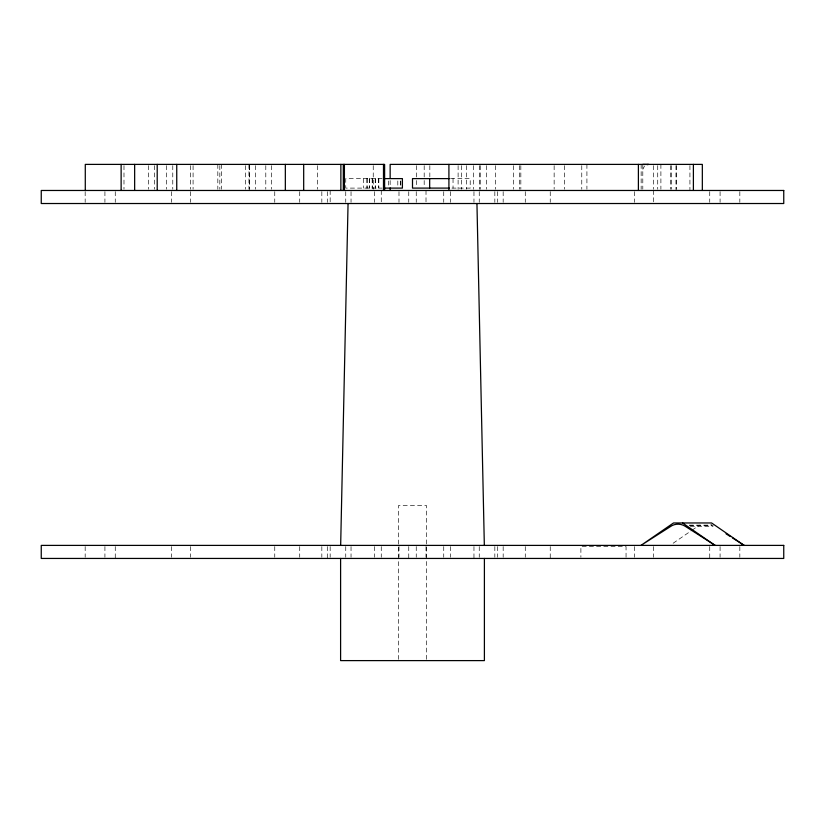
<?xml version="1.0" encoding="UTF-8"?>
<svg xmlns="http://www.w3.org/2000/svg" width="825" height="825" viewBox="0 0 825 825"><rect width="100%" height="100%" fill="white"/><g stroke="black" fill="none" stroke-linecap="round" stroke-linejoin="round"><path stroke-width="0.62" stroke-dasharray="4.12 3.09" d="M642.799 164.392L642.799 189.193M642.85 169.249L644.552 166.031M673.148 543.232L690.999 530.929M692.051 530.207L699.394 525.143M382.109 178.612L345.747 178.612L345.747 188.1L382.109 188.1M450.584 178.612L470.209 178.612L470.209 188.1L450.584 188.1M689.298 525.123L712.027 525.123L710.82 524.7M689.587 525.659L713.192 525.659M690.329 526.309L713.058 526.309M739.829 191.658L739.829 202.331M739.829 546.583L739.829 557.257M720.081 191.658L720.081 202.331M720.081 546.583L720.081 557.257M709.737 191.658L709.737 202.331M709.737 546.583L709.737 558.442M689.927 165.639L689.927 190.472M676.201 165.639L676.201 189.234M676.077 165.639L676.077 190.472M671.612 165.639L671.612 189.234M670.436 165.639L670.436 189.234M660.897 164.392L660.897 189.234M657.721 165.639L657.721 189.234M653.41 165.639L653.41 189.234M653.513 190.472L653.513 202.331M653.513 546.583L653.513 557.257M641.149 164.392L641.149 189.234M634.404 191.658L634.404 202.331M634.404 546.583L634.404 557.257M626.051 557.257L626.051 546.573L580.893 546.573L580.893 557.257M586.915 164.392L586.915 189.234M581.769 165.639L581.769 189.234M564.537 165.639L564.537 189.234M554.142 165.639L554.142 189.234M550.244 191.658L550.244 202.331M550.244 546.583L550.244 558.442M525.278 191.658L525.278 202.331M525.278 546.583L525.278 557.257M520.833 165.639L520.833 189.234M519.502 165.639L519.502 189.234M513.336 165.639L513.336 189.234M503.168 191.658L503.168 202.331M503.168 546.583L503.168 557.257M497.702 191.658L497.702 202.331M497.702 546.583L497.702 557.257M495.639 165.639L495.639 189.234M494.835 191.658L494.835 202.331M494.835 546.583L494.835 557.257M486.647 165.639L486.647 189.234M480.253 165.639L480.253 189.234M479.655 165.639L479.655 189.234M479.253 191.658L479.253 202.331M479.253 546.583L479.253 557.257M473.963 191.658L473.963 202.331M473.963 546.583L473.963 558.442M473.333 165.639L473.333 189.234M466.579 165.639L466.579 189.234M461.546 165.639L461.546 189.234M458.112 165.639L458.112 189.234M453.038 178.612L453.038 188.1M450.656 191.658L450.656 202.331M450.656 546.583L450.656 557.257M443.737 191.658L443.737 202.331M443.737 546.583L443.737 557.257M429.835 165.639L429.835 176.808M426.628 659.33L426.628 505.653L398.372 505.653L398.372 659.33M426.009 190.472L426.009 202.331M426.009 546.583L426.009 557.257M424.184 165.639L424.184 179.293M424.184 180.541L424.184 186.749M416.357 165.639L416.357 179.293M416.357 180.541L416.357 186.749M416.243 191.658L416.243 202.331M416.243 546.583L416.243 557.257M408.757 191.658L408.757 202.331M408.757 546.583L408.757 558.442M400.837 180.984L400.837 186.914M400.651 180.984L400.651 186.914M398.991 191.658L398.991 202.331M398.991 546.583L398.991 557.257M397.805 180.984L397.805 186.914M390.153 180.541L390.153 186.749M388.575 180.984L388.575 186.914M381.263 190.472L381.263 202.331M381.263 546.583L381.263 557.257M378.84 178.612L378.84 188.1M378.448 178.612L378.448 188.1M375.561 178.612L375.561 188.1M375.2 178.612L375.2 188.1M374.344 191.658L374.344 202.331M374.344 546.583L374.344 557.257M373.24 165.639L373.24 189.234M372.436 178.612L372.436 188.1M372.168 178.612L372.168 188.1M369.621 178.612L369.621 188.1M369.301 178.612L369.301 188.1M367.125 178.612L367.125 188.1M366.96 178.612L366.96 188.1M363.464 178.612L363.464 188.1M351.037 191.658L351.037 202.331M351.037 546.583L351.037 557.257M345.747 191.658L345.747 202.331M345.747 546.583L345.747 557.257M330.165 190.472L330.165 202.331M330.165 546.583L330.165 557.257M327.298 191.658L327.298 202.331M327.298 546.583L327.298 558.442M321.832 191.658L321.832 202.331M321.832 546.583L321.832 557.257M317.419 165.639L317.419 189.234M299.722 191.658L299.722 202.331M299.722 546.583L299.722 557.257M274.756 191.658L274.756 202.331M274.756 546.583L274.756 557.257M271.312 165.639L271.312 189.234M265.794 165.639L265.794 189.234M255.606 165.639L255.606 189.234M249.676 165.639L249.676 189.234M249.284 165.639L249.284 189.234M248.975 164.392L248.975 189.234M245.407 165.639L245.407 189.234M221.616 164.392L221.616 189.234M219.832 165.639L219.832 189.234M217.821 164.392L217.821 189.234M193.081 165.639L193.081 189.234M190.596 191.658L190.596 202.331M190.596 546.583L190.596 557.257M190.544 165.639L190.544 189.234M172.776 165.639L172.776 189.234M171.487 191.658L171.487 202.331M171.487 546.583L171.487 557.257M166.66 165.639L166.66 189.234M154.615 165.639L154.615 189.234M148.376 165.639L148.376 189.234M123.987 165.639L123.987 189.234M115.263 191.658L115.263 202.331M115.263 546.583L115.263 558.442M104.919 191.658L104.919 202.331M104.919 546.583L104.919 557.257M85.171 191.658L85.171 202.331M85.171 546.583L85.171 557.257"/><path stroke-width="1.24" d="M340.663 545.397L348.057 203.517M647.233 164.588L648.78 164.392M384.161 178.612L402.404 178.612L402.404 188.1L384.161 188.1M449.347 178.612L412.5 178.612L412.5 188.1L449.347 188.1M642.799 164.392L648.007 164.443M726.041 533.806L730.3 536.539M732.435 537.9L744.15 545.397L711.604 522.967L673.509 522.967L640.953 545.397L671.911 525.659C676.067 523.452 681.347 523.731 685.276 526.309L715.11 545.397L682.564 522.967M476.943 203.517L484.337 545.397M702.333 190.472L702.333 164.392L390.153 164.392L390.153 178.056M693.392 164.392L693.392 190.472M638.395 164.392L638.395 190.472M484.399 558.442L484.399 660.608L340.601 660.608L340.601 558.442M448.913 164.392L448.913 190.472M429.67 178.612L429.67 188.1M390.153 187.987L390.153 190.472M384.615 190.472L384.615 164.392L85.284 164.392L85.284 190.472M383.491 164.392L383.491 190.472M344.417 164.392L344.417 190.472M343.303 164.392L343.303 190.472M340.869 164.392L340.869 190.472M303.683 164.392L303.683 190.472M285.337 164.392L285.337 190.472M176.746 164.392L176.746 190.472M157.204 164.392L157.204 190.472M134.65 164.392L134.65 190.472M121.131 164.392L121.131 190.472M783.75 190.472L41.25 190.472L41.25 203.517L783.75 203.517L783.75 190.472M783.75 545.397L41.25 545.397L41.25 558.442L783.75 558.442L783.75 545.397"/></g></svg>
